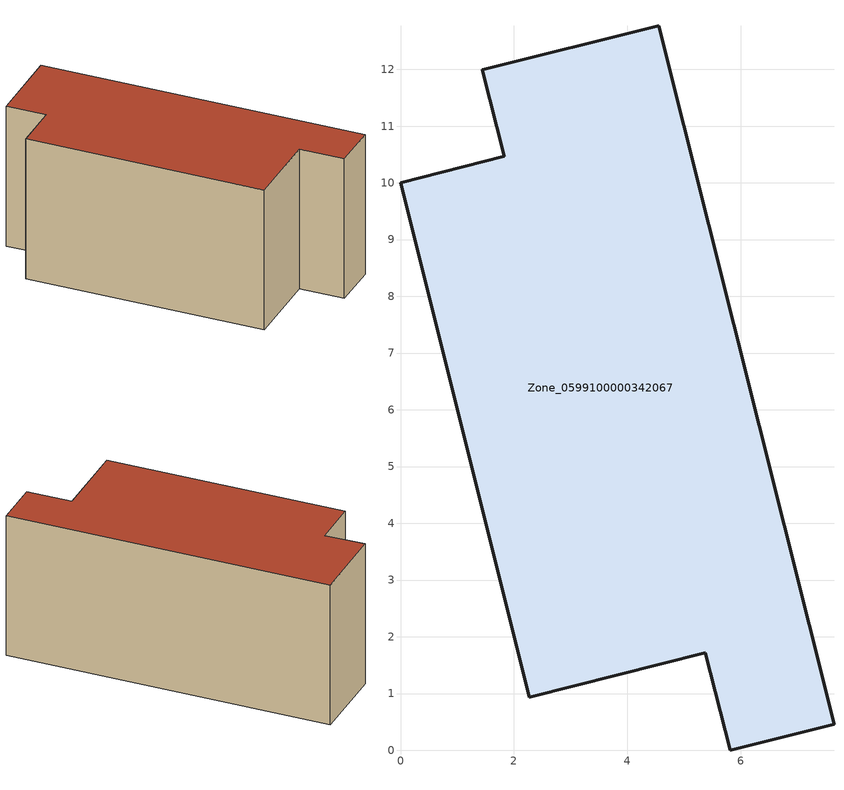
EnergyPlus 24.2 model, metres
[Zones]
Zone_0599100000342067
 floor ground (C_G): 4.55,12.77 7.64,0.46 5.81,0 5.37,1.72 2.27,0.93 0,10 1.83,10.47 1.44,11.99 z0
 wall outside (C_F): 2.27,0.93 5.37,1.72 5.81,0 7.64,0.46 4.55,12.77 1.44,11.99 1.83,10.47 0,10 2.27,0.93 z0:5.82
 roof outside (C_R): 1.83,10.47 0,10 2.27,0.93 5.37,1.72 5.81,0 7.64,0.46 4.55,12.77 1.44,11.99 z5.82
[BUILDING]
Pand.0599100000342067: North Axis=0; Terrain=City; Loads Convergence Tolerance Value=0.04; Temperature Convergence Tolerance Value=0.4; Solar Distribution=FullExterior; Maximum Number of Warmup Days=25; Minimum Number of Warmup Days=1
[Site:Location]
Rotterdam.The.Hague.AP_ZH_NLD Design_Conditions: Latitude=51.96; Longitude=4.45; Time Zone=1; Elevation=-4.5
[SITE:GROUNDTEMPERATURE:BUILDINGSURFACE]
18, 18, 18, 18, 18, 18, 18, 18, 18, 18, 18, 18
[MATERIAL] Thermal Absorptance=0.9; Solar Absorptance=0.7; Visible Absorptance=0.7
Name | Roughness | Thickness | Conductivity | Density | Specific Heat
G.TI.1992-2005 | MediumSmooth | 0.15 | 0.06 | 540 | 1210
F.TI.1992-2005 | Rough | 0.3 | 0.12 | 1920 | 840
R.TI.1992-2005 | MediumRough | 0.2 | 0.08 | 1500 | 1000
[CONSTRUCTION]
C_G: G.TI.1992-2005
C_F: F.TI.1992-2005
C_R: R.TI.1992-2005
[ZONE]
Zone_0599100000342067: Type=1; Multiplier=1; Ceiling Height=Autocalculate; Volume=Autocalculate; Floor Area=autocalculate; Part of Total Floor Area=Yes
[ZONEINFILTRATION:DESIGNFLOWRATE]
Infil_Zone_0599100000342067: Zone or ZoneList or Space or SpaceList=Zone_0599100000342067; Schedule=AlwaysOn; Design Flow Rate Calculation Method=Flow/Area; Flow Rate per Floor Area=0.0015; Constant Term Coefficient=1; Temperature Term Coefficient=0; Velocity Term Coefficient=0; Velocity Squared Term Coefficient=0
[HVACTEMPLATE:ZONE:IDEALLOADSAIRSYSTEM]
Zone_0599100000342067: Maximum Heating Supply Air Temperature=50; Minimum Cooling Supply Air Temperature=13; Maximum Heating Supply Air Humidity Ratio=0.0156; Minimum Cooling Supply Air Humidity Ratio=0.0077; Heating Limit=NoLimit; Cooling Limit=NoLimit; Dehumidification Control Type=ConstantSensibleHeatRatio; Cooling Sensible Heat Ratio=0.7; Dehumidification Setpoint=60; Humidification Control Type=None; Humidification Setpoint=30; Outdoor Air Method=None; Outdoor Air Flow Rate per Person=0.00944; Outdoor Air Flow Rate per Zone Floor Area=0; Outdoor Air Flow Rate per Zone=0; Demand Controlled Ventilation Type=None; Outdoor Air Economizer Type=NoEconomizer; Heat Recovery Type=None; Sensible Heat Recovery Effectiveness=0.7; Latent Heat Recovery Effectiveness=0.65
[ZONECONTROL:THERMOSTAT]
ThermostatControl_Zone_0599100000342067: Zone or ZoneList=Zone_0599100000342067; Control Type Schedule=DualSetpointControlType; Control 1=Thermostat_Zone_0599100000342067; Temperature Difference Between Cutout And Setpoint=0
[THERMOSTATSETPOINT:DUALSETPOINT]
Thermostat_Zone_0599100000342067: Heating Setpoint Temperature Schedule=HeatingSetpoint_Zone_0599100000342067; Cooling Setpoint Temperature Schedule=CoolingSetpoint_Zone_0599100000342067
[SCHEDULE:COMPACT]
HeatingSetpoint_Zone_0599100000342067: Through: 12/31, For: AllDays, Until: 24:00, 21
CoolingSetpoint_Zone_0599100000342067: Through: 12/31, For: AllDays, Until: 24:00, 24
DualSetpointControlType: Through: 12/31, For: AllDays, Until: 24:00, 4
AlwaysOn: Through: 12/31, For: AllDays, Until: 24:00, 1
